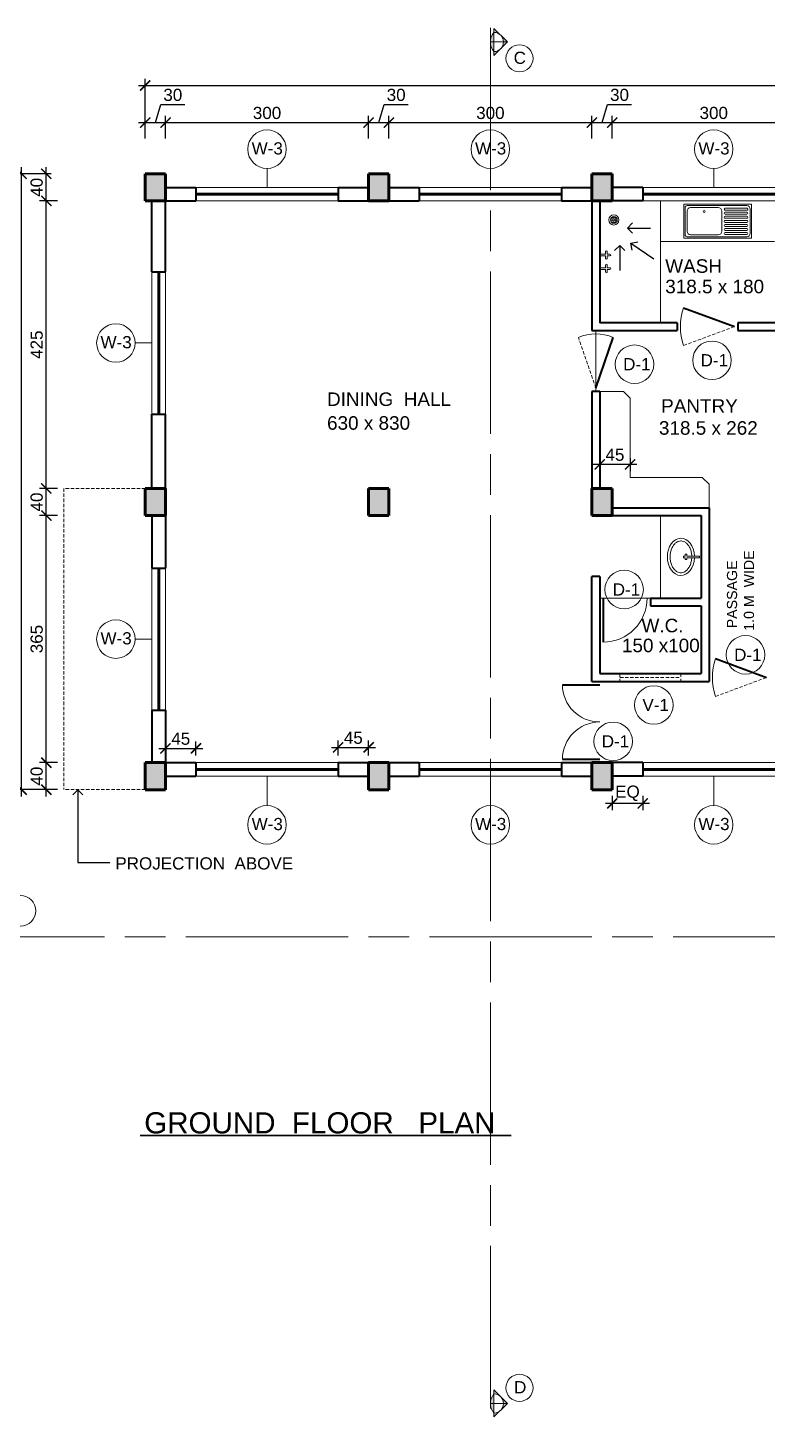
# Model space of a CAD drawing. Header units: millimetres. Extents: x -43527 to -16485, y 19062 to 36467.
# Drawn here: x -31268 to -30175, y 32182 to 34235 of the extents above; entities that cross this region are included whole.
import ezdxf

# ---------------------------------------------------------------- set-up
doc = ezdxf.new("R2010")
doc.units = ezdxf.units.MM
doc.header["$LTSCALE"] = 10
doc.header["$PDMODE"] = 35
doc.linetypes.add('ACAD_ISO08W100', pattern=[36, 24, -3, 6, -3])
doc.linetypes.add('DASHED', pattern=[0.75, 0.5, -0.25])
for name, color, linetype, lineweight in [('door', 30, 'Continuous', 15), ('elevation', 2, 'Continuous', 20), ('fur', 13, 'Continuous', 13), ('projection', 181, 'DASHED', 13), ('SEC.  LINE', 20, 'ACAD_ISO08W100', 13), ('TEXT', 6, 'Continuous', 25), ('THI.', 5, 'Continuous', 60), ('THIN', 241, 'Continuous', 5), ('THIN-2', 54, 'Continuous', 9), ('WALL', 4, 'Continuous', 40)]:
    doc.layers.add(name, color=color, linetype=linetype, lineweight=lineweight)
doc.styles.get("Standard").update_dxf_attribs({"font": 'arial.ttf', "height": 18})
doc.dimstyles.new('ISO-25', dxfattribs={"dimtxt": 2.5, "dimasz": 15, "dimexe": 10, "dimexo": 30, "dimgap": 5, "dimtad": 1, "dimdsep": 46, "dimtxsty": 'Standard', "dimblk": 'ARCHTICK', "dimcen": 2.5, "dimdle": 10, "dimadec": 1, "dimazin": 0, "dimtfac": 1, "dimtmove": 0, "dimatfit": 3, "dimldrblk": 'OPEN90', "dimfxl": 1, "dimarcsym": 0})

# ---------------------------------------------------------------- blocks, each defined once
blk = doc.blocks.new('*X7')
at = {"color": 0}
for p, q in [((2900, 2250), (3220, 2250)), ((2900, 2220), (3220, 2220)), ((2900, 2190), (3220, 2190)), ((2900, 2160), (3220, 2160)), ((2900, 2130), (3220, 2130)), ((2900, 2100), (3220, 2100)), ((2900, 2070), (3220, 2070)), ((2900, 2040), (3220, 2040)), ((2900, 2010), (3220, 2010)), ((2900, 1980), (3220, 1980)), ((2900, 1950), (3220, 1950)), ((2900, 1920), (3220, 1920)), ((2900, 1890), (3220, 1890))]:
    blk.add_line(p, q, dxfattribs=at)
blk = doc.blocks.new('sink3')
blk.add_line((114, -441), (433, -441))
blk.add_lwpolyline([(-500, -500), (-500, 0), (500, 0), (500, -500)], close=True)
for points in [[(-450, -20), (430, -20, -0.414214), (480, -70), (480, -430, -0.414214), (430, -480), (-450, -480, -0.414214), (-480, -450), (-480, -50, -0.414214)], [(-400, -450, -0.414214), (-450, -400), (-450, -100, -0.414214), (-400, -50), (10, -50, -0.414214), (60, -100), (60, -400, -0.414214), (10, -450)]]:
    blk.add_lwpolyline(points, format="xyb", close=True)
blk.add_circle((-198, -394), 15)
for centre, radius, start, end in [((114, -67), 15, 90, 270), ((114, -127), 15, 90, 270), ((114, -187), 15, 90, 270), ((433, -67), 15, 270, 90), ((433, -127), 15, 270, 90), ((433, -187), 15, 270, 90), ((114, -247), 15, 90, 270), ((114, -307), 15, 90, 270), ((114, -367), 15, 90, 270), ((433, -247), 15, 270, 90), ((433, -307), 15, 270, 90), ((433, -367), 15, 270, 90), ((113, -427), 14.6, 88.4157, 271.5843), ((434, -427), 14.6, 268.4157, 91.5843)]:
    blk.add_arc(centre, radius, start, end)
blk.add_blockref('*X7', (-2787, -2302))
blk = doc.blocks.new('_ArchTick')
at = {"color": 0, "linetype": 'ByBlock', "const_width": 0.15}
blk.add_lwpolyline([(-0.5, -0.5), (0.5, 0.5)], dxfattribs=at)
blk = doc.blocks.new('_Open90')
at = {"color": 0, "linetype": 'ByBlock', "lineweight": -2}
for p, q in [((0, 0), (-1, 0)), ((-0.5, 0.5), (0, 0)), ((0, 0), (-0.5, -0.5))]:
    blk.add_line(p, q, dxfattribs=at)
blk = doc.blocks.new('*D269')
at = {"layer": 'Defpoints', "color": 0, "transparency": 16777216}
for p in [(-30764.4, 34095.2), (-31064.4, 34041.9), (-30764.4, 34041.9)]:
    blk.add_point(p, dxfattribs=at)
at = {"layer": 'TEXT', "color": 0, "lineweight": -2, "transparency": 16777216}
for p, q in [((-31064.4, 34071.9), (-31064.4, 34105.2)), ((-30764.4, 34071.9), (-30764.4, 34105.2)), ((-31074.4, 34095.2), (-30754.4, 34095.2))]:
    blk.add_line(p, q, dxfattribs=at)
at = {"layer": 'TEXT', "color": 0, "lineweight": -2, "transparency": 16777216, "xscale": 15, "yscale": 15, "zscale": 15, "rotation": 180}
blk.add_blockref('_ArchTick', (-31064.4, 34095.2), dxfattribs=at)
at = {"layer": 'TEXT', "color": 0, "lineweight": -2, "transparency": 16777216, "xscale": 15, "yscale": 15, "zscale": 15}
blk.add_blockref('_ArchTick', (-30764.4, 34095.2), dxfattribs=at)
at = {"layer": 'TEXT', "color": 0, "transparency": 16777216, "insert": (-30914.4, 34109.4), "char_height": 18, "attachment_point": 5}
blk.add_mtext('300', dxfattribs=at)
blk = doc.blocks.new('*D265')
at = {"layer": 'Defpoints', "color": 0, "transparency": 16777216}
for p in [(-29084.4, 34150.1), (-31094.4, 34057.8), (-29084.4, 34057.8)]:
    blk.add_point(p, dxfattribs=at)
at = {"layer": 'TEXT', "color": 0, "lineweight": -2, "transparency": 16777216}
for p, q in [((-31104.4, 34150.1), (-29074.4, 34150.1)), ((-31094.4, 34087.8), (-31094.4, 34160.1)), ((-29084.4, 34087.8), (-29084.4, 34160.1))]:
    blk.add_line(p, q, dxfattribs=at)
at = {"layer": 'TEXT', "color": 0, "lineweight": -2, "transparency": 16777216, "xscale": 15, "yscale": 15, "zscale": 15, "rotation": 180}
blk.add_blockref('_ArchTick', (-31094.4, 34150.1), dxfattribs=at)
at = {"layer": 'TEXT', "color": 0, "lineweight": -2, "transparency": 16777216, "xscale": 15, "yscale": 15, "zscale": 15}
blk.add_blockref('_ArchTick', (-29084.4, 34150.1), dxfattribs=at)
at = {"layer": 'TEXT', "color": 0, "transparency": 16777216, "insert": (-30089.4, 34164.3), "char_height": 18, "attachment_point": 5}
blk.add_mtext('2010', dxfattribs=at)
blk = doc.blocks.new('*D267')
at = {"layer": 'Defpoints', "color": 0, "transparency": 16777216}
for p in [(-31277, 34019.6), (-31203.1, 34019.6), (-31203.1, 33109.6)]:
    blk.add_point(p, dxfattribs=at)
at = {"layer": 'TEXT', "color": 0, "lineweight": -2, "transparency": 16777216}
for p, q in [((-31233.1, 34019.6), (-31287, 34019.6)), ((-31277, 33099.6), (-31277, 34029.6)), ((-31233.1, 33109.6), (-31287, 33109.6))]:
    blk.add_line(p, q, dxfattribs=at)
at = {"layer": 'TEXT', "color": 0, "lineweight": -2, "transparency": 16777216, "xscale": 15, "yscale": 15, "zscale": 15}
for p, rotation in [((-31277, 34019.6), 90), ((-31277, 33109.6), 270)]:
    blk.add_blockref('_ArchTick', p, dxfattribs=dict(at, rotation=rotation))
at = {"layer": 'TEXT', "color": 0, "transparency": 16777216, "insert": (-31291.2, 33564.6), "char_height": 18, "attachment_point": 5, "rotation": 90}
blk.add_mtext('910', dxfattribs=at)
blk = doc.blocks.new('*D268')
at = {"layer": 'Defpoints', "color": 0, "transparency": 16777216}
for p in [(-31064.4, 34095.2), (-31094.4, 34041.9), (-31064.4, 34041.9)]:
    blk.add_point(p, dxfattribs=at)
at = {"layer": 'TEXT', "color": 0, "lineweight": -2, "transparency": 16777216}
for p, q in [((-31079.4, 34095.2), (-31071.4, 34121.9)), ((-31071.4, 34121.9), (-31035.7, 34121.9)), ((-31094.4, 34071.9), (-31094.4, 34105.2)), ((-31064.4, 34071.9), (-31064.4, 34105.2)), ((-31104.4, 34095.2), (-31054.4, 34095.2))]:
    blk.add_line(p, q, dxfattribs=at)
at = {"layer": 'TEXT', "color": 0, "lineweight": -2, "transparency": 16777216, "xscale": 15, "yscale": 15, "zscale": 15, "rotation": 180}
blk.add_blockref('_ArchTick', (-31094.4, 34095.2), dxfattribs=at)
at = {"layer": 'TEXT', "color": 0, "lineweight": -2, "transparency": 16777216, "xscale": 15, "yscale": 15, "zscale": 15}
blk.add_blockref('_ArchTick', (-31064.4, 34095.2), dxfattribs=at)
at = {"layer": 'TEXT', "color": 0, "transparency": 16777216, "insert": (-31053.6, 34136.1), "char_height": 18, "attachment_point": 5}
blk.add_mtext('30', dxfattribs=at)
blk = doc.blocks.new('*D266')
at = {"layer": 'Defpoints', "color": 0, "transparency": 16777216}
for p in [(-31240.5, 34019.6), (-31203.1, 34019.6), (-31203.1, 33979.6)]:
    blk.add_point(p, dxfattribs=at)
at = {"layer": 'TEXT', "color": 0, "lineweight": -2, "transparency": 16777216}
for p, q in [((-31233.1, 34019.6), (-31250.5, 34019.6)), ((-31240.5, 33969.6), (-31240.5, 34029.6)), ((-31233.1, 33979.6), (-31250.5, 33979.6))]:
    blk.add_line(p, q, dxfattribs=at)
at = {"layer": 'TEXT', "color": 0, "lineweight": -2, "transparency": 16777216, "xscale": 15, "yscale": 15, "zscale": 15}
for p, rotation in [((-31240.5, 34019.6), 90), ((-31240.5, 33979.6), 270)]:
    blk.add_blockref('_ArchTick', p, dxfattribs=dict(at, rotation=rotation))
at = {"layer": 'TEXT', "color": 0, "transparency": 16777216, "insert": (-31254.7, 33999.6), "char_height": 18, "attachment_point": 5, "rotation": 90}
blk.add_mtext('40', dxfattribs=at)
blk = doc.blocks.new('*D264')
at = {"layer": 'Defpoints', "color": 0, "transparency": 16777216}
for p in [(-30104.4, 34095.2), (-30404.4, 34041.9), (-30104.4, 34041.9)]:
    blk.add_point(p, dxfattribs=at)
at = {"layer": 'TEXT', "color": 0, "lineweight": -2, "transparency": 16777216}
for p, q in [((-30404.4, 34071.9), (-30404.4, 34105.2)), ((-30104.4, 34071.9), (-30104.4, 34105.2)), ((-30414.4, 34095.2), (-30094.4, 34095.2))]:
    blk.add_line(p, q, dxfattribs=at)
at = {"layer": 'TEXT', "color": 0, "lineweight": -2, "transparency": 16777216, "xscale": 15, "yscale": 15, "zscale": 15, "rotation": 180}
blk.add_blockref('_ArchTick', (-30404.4, 34095.2), dxfattribs=at)
at = {"layer": 'TEXT', "color": 0, "lineweight": -2, "transparency": 16777216, "xscale": 15, "yscale": 15, "zscale": 15}
blk.add_blockref('_ArchTick', (-30104.4, 34095.2), dxfattribs=at)
at = {"layer": 'TEXT', "color": 0, "transparency": 16777216, "insert": (-30254.4, 34109.4), "char_height": 18, "attachment_point": 5}
blk.add_mtext('300', dxfattribs=at)
blk = doc.blocks.new('*D271')
at = {"layer": 'Defpoints', "color": 0, "transparency": 16777216}
for p in [(-30434.4, 34095.2), (-30734.4, 34041.9), (-30434.4, 34041.9)]:
    blk.add_point(p, dxfattribs=at)
at = {"layer": 'TEXT', "color": 0, "lineweight": -2, "transparency": 16777216}
for p, q in [((-30734.4, 34071.9), (-30734.4, 34105.2)), ((-30434.4, 34071.9), (-30434.4, 34105.2)), ((-30744.4, 34095.2), (-30424.4, 34095.2))]:
    blk.add_line(p, q, dxfattribs=at)
at = {"layer": 'TEXT', "color": 0, "lineweight": -2, "transparency": 16777216, "xscale": 15, "yscale": 15, "zscale": 15, "rotation": 180}
blk.add_blockref('_ArchTick', (-30734.4, 34095.2), dxfattribs=at)
at = {"layer": 'TEXT', "color": 0, "lineweight": -2, "transparency": 16777216, "xscale": 15, "yscale": 15, "zscale": 15}
blk.add_blockref('_ArchTick', (-30434.4, 34095.2), dxfattribs=at)
at = {"layer": 'TEXT', "color": 0, "transparency": 16777216, "insert": (-30584.4, 34109.4), "char_height": 18, "attachment_point": 5}
blk.add_mtext('300', dxfattribs=at)
blk = doc.blocks.new('*D270')
at = {"layer": 'Defpoints', "color": 0, "transparency": 16777216}
for p in [(-30734.4, 34095.2), (-30764.4, 34041.9), (-30734.4, 34041.9)]:
    blk.add_point(p, dxfattribs=at)
at = {"layer": 'TEXT', "color": 0, "lineweight": -2, "transparency": 16777216}
for p, q in [((-30749.4, 34095.2), (-30741.4, 34121.9)), ((-30741.4, 34121.9), (-30705.7, 34121.9)), ((-30764.4, 34071.9), (-30764.4, 34105.2)), ((-30734.4, 34071.9), (-30734.4, 34105.2)), ((-30774.4, 34095.2), (-30724.4, 34095.2))]:
    blk.add_line(p, q, dxfattribs=at)
at = {"layer": 'TEXT', "color": 0, "lineweight": -2, "transparency": 16777216, "xscale": 15, "yscale": 15, "zscale": 15, "rotation": 180}
blk.add_blockref('_ArchTick', (-30764.4, 34095.2), dxfattribs=at)
at = {"layer": 'TEXT', "color": 0, "lineweight": -2, "transparency": 16777216, "xscale": 15, "yscale": 15, "zscale": 15}
blk.add_blockref('_ArchTick', (-30734.4, 34095.2), dxfattribs=at)
at = {"layer": 'TEXT', "color": 0, "transparency": 16777216, "insert": (-30723.6, 34136.1), "char_height": 18, "attachment_point": 5}
blk.add_mtext('30', dxfattribs=at)
blk = doc.blocks.new('*D263')
at = {"layer": 'Defpoints', "color": 0, "transparency": 16777216}
for p in [(-30404.4, 34095.2), (-30434.4, 34041.9), (-30404.4, 34041.9)]:
    blk.add_point(p, dxfattribs=at)
at = {"layer": 'TEXT', "color": 0, "lineweight": -2, "transparency": 16777216}
for p, q in [((-30419.4, 34095.2), (-30411.4, 34121.9)), ((-30411.4, 34121.9), (-30375.7, 34121.9)), ((-30434.4, 34071.9), (-30434.4, 34105.2)), ((-30404.4, 34071.9), (-30404.4, 34105.2)), ((-30444.4, 34095.2), (-30394.4, 34095.2))]:
    blk.add_line(p, q, dxfattribs=at)
at = {"layer": 'TEXT', "color": 0, "lineweight": -2, "transparency": 16777216, "xscale": 15, "yscale": 15, "zscale": 15, "rotation": 180}
blk.add_blockref('_ArchTick', (-30434.4, 34095.2), dxfattribs=at)
at = {"layer": 'TEXT', "color": 0, "lineweight": -2, "transparency": 16777216, "xscale": 15, "yscale": 15, "zscale": 15}
blk.add_blockref('_ArchTick', (-30404.4, 34095.2), dxfattribs=at)
at = {"layer": 'TEXT', "color": 0, "transparency": 16777216, "insert": (-30393.6, 34136.1), "char_height": 18, "attachment_point": 5}
blk.add_mtext('30', dxfattribs=at)
blk = doc.blocks.new('*D317')
at = {"layer": 'Defpoints', "color": 0, "transparency": 16777216}
for p in [(-30422.9, 33629.6), (-30377.9, 33629.6), (-30422.9, 33590.2)]:
    blk.add_point(p, dxfattribs=at)
at = {"layer": 'elevation', "color": 0, "lineweight": -2, "transparency": 16777216}
for p, q in [((-30367.9, 33590.2), (-30432.9, 33590.2)), ((-30422.9, 33599.6), (-30422.9, 33580.2)), ((-30377.9, 33599.6), (-30377.9, 33580.2))]:
    blk.add_line(p, q, dxfattribs=at)
at = {"layer": 'elevation', "color": 0, "lineweight": -2, "transparency": 16777216, "xscale": 15, "yscale": 15, "zscale": 15, "rotation": 180}
blk.add_blockref('_ArchTick', (-30422.9, 33590.2), dxfattribs=at)
at = {"layer": 'elevation', "color": 0, "lineweight": -2, "transparency": 16777216, "xscale": 15, "yscale": 15, "zscale": 15}
blk.add_blockref('_ArchTick', (-30377.9, 33590.2), dxfattribs=at)
at = {"layer": 'elevation', "color": 0, "transparency": 16777216, "insert": (-30400.4, 33604.4), "char_height": 18, "attachment_point": 5}
blk.add_mtext('45', dxfattribs=at)
blk = doc.blocks.new('*D401')
at = {"layer": 'Defpoints', "color": 0, "transparency": 16777216}
for p in [(-31240.5, 33149.6), (-31193.9, 33149.6), (-31193.9, 33109.6)]:
    blk.add_point(p, dxfattribs=at)
at = {"layer": 'TEXT', "color": 0, "lineweight": -2, "transparency": 16777216}
for p, q in [((-31240.5, 33099.6), (-31240.5, 33159.6)), ((-31223.9, 33149.6), (-31250.5, 33149.6)), ((-31223.9, 33109.6), (-31250.5, 33109.6))]:
    blk.add_line(p, q, dxfattribs=at)
at = {"layer": 'TEXT', "color": 0, "lineweight": -2, "transparency": 16777216, "xscale": 15, "yscale": 15, "zscale": 15}
for p, rotation in [((-31240.5, 33149.6), 90), ((-31240.5, 33109.6), 270)]:
    blk.add_blockref('_ArchTick', p, dxfattribs=dict(at, rotation=rotation))
at = {"layer": 'TEXT', "color": 0, "transparency": 16777216, "insert": (-31254.7, 33129.6), "char_height": 18, "attachment_point": 5, "rotation": 90}
blk.add_mtext('40', dxfattribs=at)
blk = doc.blocks.new('*D402')
at = {"layer": 'Defpoints', "color": 0, "transparency": 16777216}
for p in [(-31240.5, 33514.6), (-31193.9, 33514.6), (-31193.9, 33149.6)]:
    blk.add_point(p, dxfattribs=at)
at = {"layer": 'TEXT', "color": 0, "lineweight": -2, "transparency": 16777216}
for p, q in [((-31223.9, 33514.6), (-31250.5, 33514.6)), ((-31240.5, 33139.6), (-31240.5, 33524.6)), ((-31223.9, 33149.6), (-31250.5, 33149.6))]:
    blk.add_line(p, q, dxfattribs=at)
at = {"layer": 'TEXT', "color": 0, "lineweight": -2, "transparency": 16777216, "xscale": 15, "yscale": 15, "zscale": 15}
for p, rotation in [((-31240.5, 33514.6), 90), ((-31240.5, 33149.6), 270)]:
    blk.add_blockref('_ArchTick', p, dxfattribs=dict(at, rotation=rotation))
at = {"layer": 'TEXT', "color": 0, "transparency": 16777216, "insert": (-31254.7, 33332.1), "char_height": 18, "attachment_point": 5, "rotation": 90}
blk.add_mtext('365', dxfattribs=at)
blk = doc.blocks.new('*D403')
at = {"layer": 'Defpoints', "color": 0, "transparency": 16777216}
for p in [(-31240.5, 33554.6), (-31193.9, 33554.6), (-31193.9, 33514.6)]:
    blk.add_point(p, dxfattribs=at)
at = {"layer": 'TEXT', "color": 0, "lineweight": -2, "transparency": 16777216}
for p, q in [((-31223.9, 33554.6), (-31250.5, 33554.6)), ((-31240.5, 33504.6), (-31240.5, 33564.6)), ((-31223.9, 33514.6), (-31250.5, 33514.6))]:
    blk.add_line(p, q, dxfattribs=at)
at = {"layer": 'TEXT', "color": 0, "lineweight": -2, "transparency": 16777216, "xscale": 15, "yscale": 15, "zscale": 15}
for p, rotation in [((-31240.5, 33554.6), 90), ((-31240.5, 33514.6), 270)]:
    blk.add_blockref('_ArchTick', p, dxfattribs=dict(at, rotation=rotation))
at = {"layer": 'TEXT', "color": 0, "transparency": 16777216, "insert": (-31254.7, 33534.6), "char_height": 18, "attachment_point": 5, "rotation": 90}
blk.add_mtext('40', dxfattribs=at)
blk = doc.blocks.new('*D404')
at = {"layer": 'Defpoints', "color": 0, "transparency": 16777216}
for p in [(-31240.5, 33979.6), (-31193.9, 33979.6), (-31193.9, 33554.6)]:
    blk.add_point(p, dxfattribs=at)
at = {"layer": 'TEXT', "color": 0, "lineweight": -2, "transparency": 16777216}
for p, q in [((-31223.9, 33979.6), (-31250.5, 33979.6)), ((-31240.5, 33544.6), (-31240.5, 33989.6)), ((-31223.9, 33554.6), (-31250.5, 33554.6))]:
    blk.add_line(p, q, dxfattribs=at)
at = {"layer": 'TEXT', "color": 0, "lineweight": -2, "transparency": 16777216, "xscale": 15, "yscale": 15, "zscale": 15}
for p, rotation in [((-31240.5, 33979.6), 90), ((-31240.5, 33554.6), 270)]:
    blk.add_blockref('_ArchTick', p, dxfattribs=dict(at, rotation=rotation))
at = {"layer": 'TEXT', "color": 0, "transparency": 16777216, "insert": (-31254.7, 33767.1), "char_height": 18, "attachment_point": 5, "rotation": 90}
blk.add_mtext('425', dxfattribs=at)
blk = doc.blocks.new('*D409')
at = {"layer": 'Defpoints', "color": 0, "transparency": 16777216}
for p in [(-31019.4, 33170.6), (-31064.4, 33130.3), (-31019.4, 33130.3)]:
    blk.add_point(p, dxfattribs=at)
at = {"layer": 'elevation', "color": 0, "lineweight": -2, "transparency": 16777216}
for p, q in [((-31064.4, 33160.3), (-31064.4, 33180.6)), ((-31019.4, 33160.3), (-31019.4, 33180.6)), ((-31074.4, 33170.6), (-31009.4, 33170.6))]:
    blk.add_line(p, q, dxfattribs=at)
at = {"layer": 'elevation', "color": 0, "lineweight": -2, "transparency": 16777216, "xscale": 15, "yscale": 15, "zscale": 15, "rotation": 180}
blk.add_blockref('_ArchTick', (-31064.4, 33170.6), dxfattribs=at)
at = {"layer": 'elevation', "color": 0, "lineweight": -2, "transparency": 16777216, "xscale": 15, "yscale": 15, "zscale": 15}
blk.add_blockref('_ArchTick', (-31019.4, 33170.6), dxfattribs=at)
at = {"layer": 'elevation', "color": 0, "transparency": 16777216, "insert": (-31041.9, 33184.8), "char_height": 18, "attachment_point": 5}
blk.add_mtext('45', dxfattribs=at)
blk = doc.blocks.new('*D410')
at = {"layer": 'Defpoints', "color": 0, "transparency": 16777216}
for p in [(-30764.4, 33172.1), (-30809.4, 33130.3), (-30764.4, 33130.3)]:
    blk.add_point(p, dxfattribs=at)
at = {"layer": 'elevation', "color": 0, "lineweight": -2, "transparency": 16777216}
for p, q in [((-30809.4, 33160.3), (-30809.4, 33182.1)), ((-30764.4, 33160.3), (-30764.4, 33182.1)), ((-30819.4, 33172.1), (-30754.4, 33172.1))]:
    blk.add_line(p, q, dxfattribs=at)
at = {"layer": 'elevation', "color": 0, "lineweight": -2, "transparency": 16777216, "xscale": 15, "yscale": 15, "zscale": 15, "rotation": 180}
blk.add_blockref('_ArchTick', (-30809.4, 33172.1), dxfattribs=at)
at = {"layer": 'elevation', "color": 0, "lineweight": -2, "transparency": 16777216, "xscale": 15, "yscale": 15, "zscale": 15}
blk.add_blockref('_ArchTick', (-30764.4, 33172.1), dxfattribs=at)
at = {"layer": 'elevation', "color": 0, "transparency": 16777216, "insert": (-30786.9, 33186.2), "char_height": 18, "attachment_point": 5}
blk.add_mtext('45', dxfattribs=at)
blk = doc.blocks.new('*D411')
at = {"layer": 'Defpoints', "color": 0, "transparency": 16777216}
for p in [(-30404.4, 33130.3), (-30359.4, 33130.3), (-30404.4, 33089.3)]:
    blk.add_point(p, dxfattribs=at)
at = {"layer": 'elevation', "color": 0, "lineweight": -2, "transparency": 16777216}
for p, q in [((-30404.4, 33100.3), (-30404.4, 33079.3)), ((-30359.4, 33100.3), (-30359.4, 33079.3)), ((-30349.4, 33089.3), (-30414.4, 33089.3))]:
    blk.add_line(p, q, dxfattribs=at)
at = {"layer": 'elevation', "color": 0, "lineweight": -2, "transparency": 16777216, "xscale": 15, "yscale": 15, "zscale": 15, "rotation": 180}
blk.add_blockref('_ArchTick', (-30404.4, 33089.3), dxfattribs=at)
at = {"layer": 'elevation', "color": 0, "lineweight": -2, "transparency": 16777216, "xscale": 15, "yscale": 15, "zscale": 15}
blk.add_blockref('_ArchTick', (-30359.4, 33089.3), dxfattribs=at)
at = {"layer": 'elevation', "color": 0, "transparency": 16777216, "insert": (-30381.9, 33104.2), "char_height": 18, "attachment_point": 5}
blk.add_mtext('EQ', dxfattribs=at)

msp = doc.modelspace()

# ---------------------------------------------------------------- hatches: boundary and pattern name
at = {"layer": 'elevation'}
h = msp.add_hatch(color=256, dxfattribs=at)
h.paths.add_polyline_path([(-30559.159, 34214.343), (-30569.159, 34204.343, 0.19891237), (-30565.017, 34214.343)])
h.paths.add_polyline_path([(-30559.159, 34214.343), (-30565.017, 34214.343, 0.19891237), (-30569.159, 34224.343)])
h.paths.add_polyline_path([(-30569.159, 34204.343), (-30579.159, 34194.343), (-30579.159, 34200.201, 0.19891237)])
h.paths.add_polyline_path([(-30579.159, 34214.343), (-30579.159, 34200.201, -0.18027152), (-30584.429, 34214.343)])
h.paths.add_polyline_path([(-30579.159, 34228.485), (-30579.159, 34214.343), (-30584.429, 34214.343, -0.18027152)])
h.paths.add_polyline_path([(-30569.159, 34224.343, 0.19891237), (-30579.159, 34228.485), (-30579.159, 34234.343)])
h = msp.add_hatch(color=256, dxfattribs=at)
h.paths.add_polyline_path([(-30559.159, 32202.683), (-30569.159, 32192.683, 0.19891237), (-30565.017, 32202.683)])
h.paths.add_polyline_path([(-30559.159, 32202.683), (-30565.017, 32202.683, 0.19891237), (-30569.159, 32212.683)])
h.paths.add_polyline_path([(-30569.159, 32192.683), (-30579.159, 32182.683), (-30579.159, 32188.541, 0.19891237)])
h.paths.add_polyline_path([(-30579.159, 32202.683), (-30579.159, 32188.541, -0.18027152), (-30584.429, 32202.683)])
h.paths.add_polyline_path([(-30579.159, 32216.826), (-30579.159, 32202.683), (-30584.429, 32202.683, -0.18027152)])
h.paths.add_polyline_path([(-30569.159, 32212.683, 0.19891237), (-30579.159, 32216.826), (-30579.159, 32222.683)])
at = {"layer": 'THIN'}
h = msp.add_hatch(color=256, dxfattribs=at)
h.paths.add_polyline_path([(-31064.429, 34019.587), (-31094.429, 34019.587), (-31094.429, 33979.587), (-31064.429, 33979.587)])
h.paths.add_polyline_path([(-30734.429, 34019.587), (-30764.429, 34019.587), (-30764.429, 33979.587), (-30734.429, 33979.587)])
h.paths.add_polyline_path([(-30404.429, 34019.587), (-30434.429, 34019.587), (-30434.429, 33979.587), (-30404.429, 33979.587)])
h.paths.add_polyline_path([(-30074.429, 34019.587), (-30104.429, 34019.587), (-30104.429, 33979.587), (-30074.429, 33979.587)])
h.paths.add_polyline_path([(-29744.429, 34019.587), (-29774.429, 34019.587), (-29774.429, 33979.587), (-29744.429, 33979.587)])
h.paths.add_polyline_path([(-29414.429, 34019.587), (-29444.429, 34019.587), (-29444.429, 33979.587), (-29414.429, 33979.587)])
h.paths.add_polyline_path([(-29084.429, 34019.587), (-29114.429, 34019.587), (-29114.429, 33979.587), (-29084.429, 33979.587)])
h.paths.add_polyline_path([(-28804.429, 33744.587), (-28844.429, 33744.587), (-28844.429, 33714.587), (-28804.429, 33714.587)])
h.paths.add_polyline_path([(-28804.429, 33544.587), (-28844.429, 33544.587), (-28844.429, 33514.587), (-28804.429, 33514.587)])
h.paths.add_polyline_path([(-29084.429, 33554.587), (-29114.429, 33554.587), (-29114.429, 33514.587), (-29084.429, 33514.587)])
h.paths.add_polyline_path([(-29414.429, 33554.587), (-29444.429, 33554.587), (-29444.429, 33514.587), (-29414.429, 33514.587)])
h.paths.add_polyline_path([(-29744.429, 33554.587), (-29774.429, 33554.587), (-29774.429, 33514.587), (-29744.429, 33514.587)])
h.paths.add_polyline_path([(-30074.429, 33554.587), (-30104.429, 33554.587), (-30104.429, 33514.587), (-30074.429, 33514.587)])
h.paths.add_polyline_path([(-30404.429, 33554.587), (-30434.429, 33554.587), (-30434.429, 33514.587), (-30404.429, 33514.587)])
h.paths.add_polyline_path([(-30734.429, 33554.587), (-30764.429, 33554.587), (-30764.429, 33514.587), (-30734.429, 33514.587)])
h.paths.add_polyline_path([(-31064.429, 33554.587), (-31094.429, 33554.587), (-31094.429, 33514.587), (-31064.429, 33514.587)])
h.paths.add_polyline_path([(-31064.429, 33149.587), (-31094.429, 33149.587), (-31094.429, 33109.587), (-31064.429, 33109.587)])
h.paths.add_polyline_path([(-30734.429, 33149.587), (-30764.429, 33149.587), (-30764.429, 33109.587), (-30734.429, 33109.587)])
h.paths.add_polyline_path([(-30404.429, 33149.587), (-30434.429, 33149.587), (-30434.429, 33109.587), (-30404.429, 33109.587)])
h.paths.add_polyline_path([(-30074.429, 33149.587), (-30104.429, 33149.587), (-30104.429, 33109.587), (-30074.429, 33109.587)])
h.paths.add_polyline_path([(-29744.429, 33149.587), (-29774.429, 33149.587), (-29774.429, 33109.587), (-29744.429, 33109.587)])
h.paths.add_polyline_path([(-29414.429, 33134.587, 1), (-29444.429, 33134.587, 1)])
h.paths.add_polyline_path([(-29084.429, 33149.587), (-29114.429, 33149.587), (-29114.429, 33109.587), (-29084.429, 33109.587)])
h.paths.add_polyline_path([(-28804.429, 33149.587), (-28844.429, 33149.587), (-28844.429, 33119.587), (-28804.429, 33119.587)])
h.paths.add_polyline_path([(-28804.429, 32949.587), (-28844.429, 32949.587), (-28844.429, 32919.587), (-28804.429, 32919.587)])
h.paths.add_polyline_path([(-29074.429, 32834.587), (-29114.429, 32834.587), (-29114.429, 32804.587), (-29074.429, 32804.587)])
h.paths.add_polyline_path([(-29414.429, 32834.587), (-29454.429, 32834.587), (-29454.429, 32804.587), (-29414.429, 32804.587)])
h.paths.add_polyline_path([(-29744.429, 32834.587), (-29784.429, 32834.587), (-29784.429, 32804.587), (-29744.429, 32804.587)])
h.paths.add_polyline_path([(-29744.429, 32384.587), (-29784.429, 32384.587), (-29784.429, 32354.587), (-29744.429, 32354.587)])
h.paths.add_polyline_path([(-29414.429, 32384.587), (-29454.429, 32384.587), (-29454.429, 32354.587), (-29414.429, 32354.587)])
h.paths.add_polyline_path([(-29074.429, 32384.587), (-29114.429, 32384.587), (-29114.429, 32354.587), (-29074.429, 32354.587)])
h = msp.add_hatch(dxfattribs=at)
h.set_pattern_fill('HONEY', color=256, scale=0.5, angle=-90, style=0)
h.set_pattern_definition([(270, (-29205.5645, 35576.3196), (-1.374815, -2.38125), [1.5875, -3.175]), (150, (-29205.5645, 35576.3196), (-1.3748155, 2.3812497), [1.5875, -3.175]), (210, (-29205.5645, 35576.3196), (-2.7496305, -3e-07), [-3.175, 1.5875])])
h.paths.add_polyline_path([(-30406.954, 33951.42, -1), (-30396.954, 33951.42, -1)])

# ---------------------------------------------------------------- linework, layer by layer
at = {"layer": 'door'}
for p, q in [((-30422.929, 33900.837), (-30414.179, 33900.837)), ((-30422.929, 33898.337), (-30414.179, 33898.337)), ((-30414.179, 33900.837), (-30414.179, 33904.587)), ((-30414.179, 33898.337), (-30414.179, 33894.587)), ((-30411.679, 33900.837), (-30411.679, 33904.587)), ((-30407.929, 33900.837), (-30411.679, 33900.837)), ((-30407.929, 33898.337), (-30411.679, 33898.337)), ((-30411.679, 33898.337), (-30411.679, 33894.587)), ((-30422.929, 33880.837), (-30414.179, 33880.837)), ((-30422.929, 33878.337), (-30414.179, 33878.337)), ((-30414.179, 33880.837), (-30414.179, 33884.587)), ((-30414.179, 33878.337), (-30414.179, 33874.587)), ((-30411.679, 33880.837), (-30411.679, 33884.587)), ((-30407.929, 33880.837), (-30411.679, 33880.837)), ((-30411.679, 33878.337), (-30411.679, 33874.587)), ((-30407.929, 33878.337), (-30411.679, 33878.337)), ((-30428.679, 33788.087), (-30428.679, 33698.087)), ((-30347.929, 33392.587), (-30422.929, 33392.587))]:
    msp.add_line(p, q, dxfattribs=at)
for centre in [(-30914.429, 34055.972), (-30584.429, 34055.972), (-30254.429, 34055.972), (-31137.741, 33769.587), (-30256.988, 33744.069), (-30371.463, 33738.237), (-30386.807, 33405.358), (-31137.741, 33332.087), (-30207.494, 33308.843), (-30342.959, 33234.664), (-30403.045, 33180.987), (-30914.429, 33057.67), (-30584.429, 33057.67), (-30254.429, 33057.67)]:
    msp.add_circle(centre, 28.442, dxfattribs=at)
for centre, radius, start, end in [((-30412.929, 33904.587), 1.25, 360, 180), ((-30407.929, 33899.587), 1.25, 270, 90), ((-30412.929, 33894.587), 1.25, 180, 360), ((-30412.929, 33884.587), 1.25, 360, 180), ((-30412.929, 33874.587), 1.25, 180, 360), ((-30407.929, 33879.587), 1.25, 270, 90), ((-30218.679, 33793.837), 85, 160.822331, 199.177669), ((-30428.679, 33718.087), 65, 66.631264, 113.368736), ((-30417.929, 33392.587), 65, 270, 360), ((-30171.429, 33275.337), 85, 160.822331, 199.177669), ((-30422.929, 33264.587), 55, 180, 270), ((-30422.929, 33154.587), 55, 90, 180)]:
    msp.add_arc(centre, radius, start, end, dxfattribs=at)
at = {"layer": 'elevation'}
for p, q in [((-30579.159, 34194.343), (-30579.159, 34234.343)), ((-30579.159, 34234.343), (-30559.159, 34214.343)), ((-30559.159, 34214.343), (-30584.429, 34214.343)), ((-30579.159, 34194.343), (-30559.159, 34214.343)), ((-31019.429, 33999.587), (-30809.429, 33999.587)), ((-30689.429, 33999.587), (-30479.429, 33999.587)), ((-30149.429, 33999.587), (-30359.429, 33999.587)), ((-31019.429, 33979.587), (-30809.429, 33979.587)), ((-30689.429, 33979.587), (-30479.429, 33979.587)), ((-30149.429, 33979.587), (-30359.429, 33979.587)), ((-30332.929, 33979.587), (-30332.929, 33799.587)), ((-30164.429, 33919.587), (-30332.929, 33919.587)), ((-31084.429, 33874.587), (-31084.429, 33664.587)), ((-31064.429, 33874.587), (-31064.429, 33664.587)), ((-30422.929, 33698.087), (-30387.929, 33698.087)), ((-30377.929, 33688.087), (-30387.929, 33698.087)), ((-30377.929, 33688.087), (-30377.929, 33571.087)), ((-30377.929, 33571.087), (-30271.429, 33571.087)), ((-30271.429, 33571.087), (-30261.429, 33561.087)), ((-30261.429, 33561.087), (-30261.429, 33526.087)), ((-30332.929, 33514.587), (-30332.929, 33392.587)), ((-30299.084, 33454.837), (-30296.584, 33454.837)), ((-30299.084, 33452.337), (-30299.084, 33454.837)), ((-30299.084, 33452.337), (-30296.584, 33452.337)), ((-30296.584, 33457.337), (-30294.084, 33457.337)), ((-30296.584, 33454.837), (-30296.584, 33457.337)), ((-30296.584, 33449.837), (-30296.584, 33452.337)), ((-30296.584, 33449.837), (-30294.084, 33449.837)), ((-30294.084, 33454.837), (-30294.084, 33457.337)), ((-30294.084, 33454.837), (-30275.263, 33454.837)), ((-30294.084, 33449.837), (-30294.084, 33452.337)), ((-30294.084, 33452.337), (-30275.263, 33452.337)), ((-30275.263, 33452.337), (-30275.263, 33454.837)), ((-31084.429, 33437.087), (-31084.429, 33227.087)), ((-31064.429, 33437.087), (-31064.429, 33227.087)), ((-31019.429, 33149.587), (-30809.429, 33149.587)), ((-30689.429, 33149.587), (-30479.429, 33149.587)), ((-30149.429, 33149.587), (-30359.429, 33149.587)), ((-31019.429, 33129.587), (-30809.429, 33129.587)), ((-30689.429, 33129.587), (-30479.429, 33129.587)), ((-30149.429, 33129.587), (-30359.429, 33129.587)), ((-31101.987, 32599.131), (-30553.546, 32599.131)), ((-31101.987, 32597.881), (-30553.546, 32597.881)), ((-30579.159, 32222.683), (-30559.159, 32202.683)), ((-30579.159, 32182.683), (-30579.159, 32222.683)), ((-30559.159, 32202.683), (-30584.429, 32202.683)), ((-30579.159, 32182.683), (-30559.159, 32202.683))]:
    msp.add_line(p, q, dxfattribs=at)
for centre, radius in [((-30541.422, 34190.12), 20), ((-31278.522, 32930.648), 22.498), ((-30541.422, 32225.753), 20)]:
    msp.add_circle(centre, radius, dxfattribs=at)
for centre, radius, start, end in [((-30562.819, 34214.343), 21.61, 139.123834, 220.876166), ((-30579.159, 34214.343), 14.142, 270, 90), ((-30562.819, 32202.683), 21.61, 139.123834, 220.876166), ((-30579.159, 32202.683), 14.142, 270, 90)]:
    msp.add_arc(centre, radius, start, end, dxfattribs=at)
msp.add_ellipse((-30302.929, 33453.587), major_axis=(0, 27.5), ratio=0.72727273, start_param=4.75785919, end_param=10.95010408, dxfattribs=at)
msp.add_open_spline([(-30286.953, 33454.837), (-30286.985, 33455.724), (-30287.053, 33456.609), (-30287.397, 33459.555), (-30287.833, 33461.575), (-30289.049, 33465.363), (-30289.829, 33467.129), (-30291.653, 33470.281), (-30292.696, 33471.666), (-30294.937, 33473.971), (-30296.133, 33474.891), (-30298.571, 33476.253), (-30299.812, 33476.697), (-30301.677, 33477.031), (-30302.303, 33477.087), (-30302.929, 33477.087), (-30304.168, 33477.087), (-30305.409, 33476.87), (-30307.88, 33475.979), (-30309.11, 33475.302), (-30311.476, 33473.47), (-30312.612, 33472.314), (-30314.673, 33469.569), (-30315.598, 33467.982), (-30317.142, 33464.484), (-30317.759, 33462.574), (-30318.623, 33458.573), (-30318.87, 33456.483), (-30318.969, 33452.282), (-30318.821, 33450.172), (-30318.145, 33446.09), (-30317.617, 33444.12), (-30316.233, 33440.469), (-30315.377, 33438.788), (-30313.428, 33435.834), (-30312.335, 33434.561), (-30310.024, 33432.491), (-30308.808, 33431.692), (-30306.349, 33430.568), (-30305.107, 33430.239), (-30302.629, 33430.018), (-30301.389, 33430.125), (-30298.912, 33430.785), (-30297.675, 33431.342), (-30295.266, 33432.934), (-30294.096, 33433.971), (-30291.936, 33436.495), (-30290.947, 33437.982), (-30289.255, 33441.311), (-30288.553, 33443.152), (-30287.506, 33447.053), (-30287.161, 33449.112), (-30286.987, 33451.58), (-30286.966, 33451.958), (-30286.952, 33452.337)], degree=3, knots=[4.76324692, 4.76324692, 4.76324692, 4.76324692, 4.87167374, 4.87167374, 5.12807762, 5.12807762, 5.3844815, 5.3844815, 5.64088538, 5.64088538, 5.89728926, 5.89728926, 6.15369314, 6.15369314, 6.28318531, 6.28318531, 6.28318531, 6.53958919, 6.53958919, 6.79599307, 6.79599307, 7.05239695, 7.05239695, 7.30880083, 7.30880083, 7.56520471, 7.56520471, 7.82160859, 7.82160859, 8.07801247, 8.07801247, 8.33441635, 8.33441635, 8.59082023, 8.59082023, 8.84722412, 8.84722412, 9.103628, 9.103628, 9.36003188, 9.36003188, 9.61643576, 9.61643576, 9.87283964, 9.87283964, 10.12924352, 10.12924352, 10.3856474, 10.3856474, 10.64205128, 10.64205128, 10.89845516, 10.89845516, 10.944717, 10.944717, 10.944717, 10.944717], dxfattribs=at)
at = {"layer": 'projection'}
for p, q in [((-30298.962, 33765.914), (-30223.679, 33793.837)), ((-30428.679, 33703.087), (-30454.461, 33777.755)), ((-31214.429, 33554.645), (-31214.429, 33109.645)), ((-31094.429, 33554.645), (-31214.429, 33554.645)), ((-30392.929, 33281.087), (-30392.929, 33269.587)), ((-30302.929, 33281.087), (-30302.929, 33269.587)), ((-30392.929, 33275.337), (-30302.929, 33275.337)), ((-30251.712, 33247.414), (-30176.429, 33275.337)), ((-31094.429, 33109.645), (-31214.429, 33109.645))]:
    msp.add_line(p, q, dxfattribs=at)
at = {"layer": 'SEC.  LINE'}
for p, q in [((-30584.429, 34235.331), (-30584.429, 32182.35)), ((-29354.429, 32892.087), (-31319.172, 32892.087))]:
    msp.add_line(p, q, dxfattribs=at)
at = {"layer": 'THI.'}
for p, q in [((-31094.429, 34019.587), (-31094.429, 33979.587)), ((-31094.429, 34019.587), (-31064.429, 34019.587)), ((-31064.429, 34019.587), (-31064.429, 33979.587)), ((-30764.429, 34019.587), (-30734.429, 34019.587)), ((-30764.429, 34019.587), (-30764.429, 33979.587)), ((-30734.429, 34019.587), (-30734.429, 33979.587)), ((-30434.429, 34019.587), (-30434.429, 33979.587)), ((-30434.429, 34019.587), (-30404.429, 34019.587)), ((-30404.429, 34019.587), (-30404.429, 33979.587)), ((-31094.429, 33979.587), (-31064.429, 33979.587)), ((-30809.429, 33989.587), (-31019.429, 33989.587)), ((-30764.429, 33979.587), (-30734.429, 33979.587)), ((-30479.429, 33989.587), (-30689.429, 33989.587)), ((-30434.429, 33979.587), (-30404.429, 33979.587)), ((-30359.429, 33989.587), (-30149.429, 33989.587)), ((-31074.429, 33664.587), (-31074.429, 33874.587)), ((-31094.429, 33554.587), (-31064.429, 33554.587)), ((-31094.429, 33554.587), (-31094.429, 33514.587)), ((-31064.429, 33554.587), (-31064.429, 33514.587)), ((-30764.429, 33554.587), (-30734.429, 33554.587)), ((-30764.429, 33554.587), (-30764.429, 33514.587)), ((-30734.429, 33554.587), (-30734.429, 33514.587)), ((-30434.429, 33554.587), (-30434.429, 33514.587)), ((-30434.429, 33554.587), (-30404.429, 33554.587)), ((-30404.429, 33554.587), (-30404.429, 33514.587)), ((-31094.429, 33514.587), (-31064.429, 33514.587)), ((-30764.429, 33514.587), (-30734.429, 33514.587)), ((-30434.429, 33514.587), (-30404.429, 33514.587)), ((-31074.429, 33227.087), (-31074.429, 33437.087)), ((-31094.429, 33149.587), (-31064.429, 33149.587)), ((-31094.429, 33149.587), (-31094.429, 33109.587)), ((-31064.429, 33149.587), (-31064.429, 33109.587)), ((-30809.429, 33139.587), (-31019.429, 33139.587)), ((-30764.429, 33149.587), (-30764.429, 33109.587)), ((-30764.429, 33149.587), (-30734.429, 33149.587)), ((-30734.429, 33149.587), (-30734.429, 33109.587)), ((-30479.429, 33139.587), (-30689.429, 33139.587)), ((-30434.429, 33149.587), (-30404.429, 33149.587)), ((-30434.429, 33149.587), (-30434.429, 33109.587)), ((-30404.429, 33149.587), (-30404.429, 33109.587)), ((-30359.429, 33139.587), (-30149.429, 33139.587)), ((-31094.429, 33109.587), (-31064.429, 33109.587)), ((-30764.429, 33109.587), (-30734.429, 33109.587)), ((-30434.429, 33109.587), (-30404.429, 33109.587))]:
    msp.add_line(p, q, dxfattribs=at)
at = {"layer": 'THIN'}
for radius in [7.5, 5]:
    msp.add_circle((-30401.954, 33951.42), radius, dxfattribs=at)
at = {"layer": 'THIN-2'}
for p, q in [((-30914.429, 33999.587), (-30914.429, 34027.53)), ((-30584.429, 33999.587), (-30584.429, 34027.53)), ((-30254.429, 33999.587), (-30254.429, 34027.53)), ((-31084.429, 33769.587), (-31109.3, 33769.587)), ((-31084.429, 33332.087), (-31109.3, 33332.087)), ((-30914.429, 33129.587), (-30914.429, 33086.111)), ((-30584.429, 33129.587), (-30584.429, 33086.111)), ((-30254.429, 33129.587), (-30254.429, 33086.111))]:
    msp.add_line(p, q, dxfattribs=at)
at = {"layer": 'WALL'}
for p, q in [((-31064.429, 33999.587), (-31019.429, 33999.587)), ((-31019.429, 33999.587), (-31019.429, 33979.587)), ((-30809.429, 33999.587), (-30764.429, 33999.587)), ((-30809.429, 33999.587), (-30809.429, 33979.587)), ((-30734.429, 33999.587), (-30689.429, 33999.587)), ((-30689.429, 33999.587), (-30689.429, 33979.587)), ((-30479.429, 33999.587), (-30479.429, 33979.587)), ((-30479.429, 33999.587), (-30434.429, 33999.587)), ((-30359.429, 33999.587), (-30404.429, 33999.587)), ((-30359.429, 33999.587), (-30359.429, 33979.587)), ((-31084.429, 33874.587), (-31084.429, 33979.587)), ((-31064.429, 33979.587), (-31019.429, 33979.587)), ((-31064.429, 33874.587), (-31064.429, 33979.587)), ((-30809.429, 33979.587), (-30764.429, 33979.587)), ((-30734.429, 33979.587), (-30689.429, 33979.587)), ((-30479.429, 33979.587), (-30434.429, 33979.587)), ((-30434.429, 33979.587), (-30434.429, 33788.087)), ((-30422.929, 33979.587), (-30422.929, 33799.587)), ((-30359.429, 33979.587), (-30404.429, 33979.587)), ((-31084.429, 33874.587), (-31064.429, 33874.587)), ((-30298.962, 33821.759), (-30223.679, 33793.837)), ((-30308.679, 33799.587), (-30422.929, 33799.587)), ((-30308.679, 33799.587), (-30308.679, 33788.087)), ((-30104.429, 33799.587), (-30218.679, 33799.587)), ((-30218.679, 33799.587), (-30218.679, 33788.087)), ((-30434.429, 33788.087), (-30308.679, 33788.087)), ((-30428.679, 33703.087), (-30402.897, 33777.755)), ((-30218.679, 33788.087), (-30092.929, 33788.087)), ((-30422.929, 33698.087), (-30434.429, 33698.087)), ((-30434.429, 33698.087), (-30434.429, 33554.587)), ((-30422.929, 33698.087), (-30422.929, 33554.587)), ((-31084.429, 33554.587), (-31084.429, 33664.587)), ((-31084.429, 33664.587), (-31064.429, 33664.587)), ((-31064.429, 33554.587), (-31064.429, 33664.587)), ((-30404.429, 33526.087), (-30261.429, 33526.087)), ((-30261.429, 33526.087), (-30261.429, 33269.587)), ((-31084.429, 33514.587), (-31084.429, 33437.087)), ((-31064.429, 33514.587), (-31064.429, 33437.087)), ((-30404.429, 33514.587), (-30272.929, 33514.587)), ((-30272.929, 33514.587), (-30272.929, 33392.587)), ((-31084.429, 33437.087), (-31064.429, 33437.087)), ((-30434.429, 33269.587), (-30434.429, 33424.587)), ((-30422.929, 33424.587), (-30434.429, 33424.587)), ((-30422.929, 33424.587), (-30422.929, 33281.087)), ((-30417.929, 33392.587), (-30417.929, 33327.587)), ((-30347.929, 33392.587), (-30347.929, 33381.087)), ((-30347.929, 33392.587), (-30272.929, 33392.587)), ((-30347.929, 33381.087), (-30272.929, 33381.087)), ((-30272.929, 33381.087), (-30272.929, 33281.087)), ((-30251.712, 33303.259), (-30176.429, 33275.337)), ((-30422.929, 33281.087), (-30392.929, 33281.087)), ((-30392.929, 33281.087), (-30302.929, 33281.087)), ((-30302.929, 33281.087), (-30272.929, 33281.087)), ((-30477.929, 33264.587), (-30422.929, 33264.587)), ((-30434.429, 33269.587), (-30392.929, 33269.587)), ((-30392.929, 33269.587), (-30302.929, 33269.587)), ((-30302.929, 33269.587), (-30261.429, 33269.587)), ((-31084.429, 33227.087), (-31064.429, 33227.087)), ((-31084.429, 33227.087), (-31084.429, 33149.587)), ((-31064.429, 33227.087), (-31064.429, 33149.587)), ((-31064.429, 33149.587), (-31019.429, 33149.587)), ((-31019.429, 33149.587), (-31019.429, 33129.587)), ((-30809.429, 33149.587), (-30764.429, 33149.587)), ((-30809.429, 33149.587), (-30809.429, 33129.587)), ((-30734.429, 33149.587), (-30689.429, 33149.587)), ((-30689.429, 33149.587), (-30689.429, 33129.587)), ((-30479.429, 33149.587), (-30479.429, 33129.587)), ((-30479.429, 33149.587), (-30434.429, 33149.587)), ((-30477.929, 33154.587), (-30422.929, 33154.587)), ((-30359.429, 33149.587), (-30404.429, 33149.587)), ((-30359.429, 33149.587), (-30359.429, 33129.587)), ((-31064.429, 33129.587), (-31019.429, 33129.587)), ((-30809.429, 33129.587), (-30764.429, 33129.587)), ((-30734.429, 33129.587), (-30689.429, 33129.587)), ((-30479.429, 33129.587), (-30434.429, 33129.587)), ((-30359.429, 33129.587), (-30404.429, 33129.587))]:
    msp.add_line(p, q, dxfattribs=at)

# ---------------------------------------------------------------- block references
at = {"layer": 'fur', "linetype": 'ByBlock', "xscale": -0.09999999999854481, "yscale": 0.09999999999854481, "zscale": 0.1, "rotation": 180}
msp.add_blockref('sink3', (-30248.679, 33924.587), dxfattribs=at)

# ---------------------------------------------------------------- texts
at = {"layer": 'elevation'}
for s, p in [('W-3', (-30937.099, 34048.155)), ('W-3', (-30607.099, 34048.155)), ('W-3', (-30277.099, 34048.155)), ('W-3', (-31160.411, 33761.77)), ('D-1', (-30273.817, 33735.087)), ('D-1', (-30388.292, 33729.254)), ('D-1', (-30403.636, 33396.375)), ('W-3', (-31160.411, 33324.27)), ('D-1', (-30224.323, 33299.86)), ('V-1', (-30359.789, 33225.681)), ('D-1', (-30419.875, 33172.004)), ('W-3', (-30937.099, 33049.853)), ('W-3', (-30607.099, 33049.853)), ('W-3', (-30277.099, 33049.853))]:
    msp.add_text(s, height=18, dxfattribs=at).set_placement(p)
at = {"layer": 'TEXT'}
for s, height, p in [('C', 18, (-30550.045, 34182.016)), ('WASH', 20, (-30326.067, 33873.287)), ('318.5 x 180', 20, (-30326.067, 33843.103)), ('DINING  HALL', 20, (-30825.755, 33676.529)), ('PANTRY', 20, (-30332.154, 33666.589)), ('630 x 830', 20, (-30825.755, 33641.427)), ('318.5 x 262', 20, (-30335.43, 33634.065)), ('W.C.', 20, (-30361.128, 33342.134)), ('150 x100', 20, (-30390.071, 33312.715)), ('PROJECTION  ABOVE', 18, (-31138.467, 32991.643)), ('GROUND  FLOOR   PLAN', 31.25, (-31095.842, 32601.697)), ('D', 18, (-30549.412, 32217.648))]:
    msp.add_text(s, height=height, dxfattribs=at).set_placement(p)
for s, p in [('PASSAGE', (-30219.94, 33348.055)), ('1.0 M  WIDE', (-30194.963, 33344.404))]:
    msp.add_text(s, height=15, rotation=90, dxfattribs=at).set_placement(p)

# ---------------------------------------------------------------- dimensions: what is measured, and where the dimension line sits
at = {"layer": 'elevation'}
for base, p1, p2, picture, middle in [((-30422.929, 33590.239), (-30377.929, 33629.587), (-30422.929, 33629.587), '*D317', (-30400.429, 33604.393)), ((-30764.429, 33172.079), (-30809.429, 33130.257), (-30764.429, 33130.257), '*D410', (-30786.929, 33186.233)), ((-31019.429, 33170.633), (-31064.429, 33130.257), (-31019.429, 33130.257), '*D409', (-31041.929, 33184.787))]:
    dim = msp.add_linear_dim(base=base, p1=p1, p2=p2, dimstyle='ISO-25', dxfattribs=at)
    dim.commit()
    dim.dimension.update_dxf_attribs({"geometry": picture, "text_midpoint": middle})
dim = msp.add_linear_dim(base=(-30404.429, 33089.297), p1=(-30359.429, 33130.35), p2=(-30404.429, 33130.35), text='EQ', dimstyle='ISO-25', dxfattribs=at)
dim.commit()
dim.dimension.update_dxf_attribs({"geometry": '*D411', "text_midpoint": (-30381.929, 33104.157)})
at = {"layer": 'TEXT'}
for base, p1, p2, picture, middle in [((-29084.429, 34150.129), (-31094.429, 34057.833), (-29084.429, 34057.833), '*D265', (-30089.429, 34164.319)), ((-31064.429, 34095.25), (-31094.429, 34041.897), (-31064.429, 34041.897), '*D268', (-31066.42, 34136.143)), ((-30734.429, 34095.25), (-30764.429, 34041.897), (-30734.429, 34041.897), '*D270', (-30736.42, 34136.143)), ((-30404.429, 34095.25), (-30434.429, 34041.897), (-30404.429, 34041.897), '*D263', (-30406.42, 34136.143)), ((-30764.429, 34095.25), (-31064.429, 34041.897), (-30764.429, 34041.897), '*D269', (-30914.429, 34109.446)), ((-30434.429, 34095.25), (-30734.429, 34041.897), (-30434.429, 34041.897), '*D271', (-30584.429, 34109.446)), ((-30104.429, 34095.25), (-30404.429, 34041.897), (-30104.429, 34041.897), '*D264', (-30254.429, 34109.446))]:
    dim = msp.add_linear_dim(base=base, p1=p1, p2=p2, dimstyle='ISO-25', override={"dimtmove": 1}, dxfattribs=at)
    dim.commit()
    dim.dimension.update_dxf_attribs({"geometry": picture, "text_midpoint": middle})
for base, p1, p2, picture, middle in [((-31276.976, 34019.587), (-31203.081, 33109.587), (-31203.081, 34019.587), '*D267', (-31291.167, 33564.587)), ((-31240.523, 33149.587), (-31193.912, 33109.587), (-31193.912, 33149.587), '*D401', (-31254.714, 33129.587))]:
    dim = msp.add_linear_dim(base=base, p1=p1, p2=p2, angle=90, dimstyle='ISO-25', dxfattribs=at)
    dim.commit()
    dim.dimension.update_dxf_attribs({"geometry": picture, "text_midpoint": middle})
for base, p1, p2, picture, middle in [((-31240.523, 34019.587), (-31203.081, 33979.587), (-31203.081, 34019.587), '*D266', (-31254.714, 33999.587)), ((-31240.523, 33979.587), (-31193.912, 33554.587), (-31193.912, 33979.587), '*D404', (-31254.714, 33767.087)), ((-31240.523, 33554.587), (-31193.912, 33514.587), (-31193.912, 33554.587), '*D403', (-31254.714, 33534.587)), ((-31240.523, 33514.587), (-31193.912, 33149.587), (-31193.912, 33514.587), '*D402', (-31254.72, 33332.087))]:
    dim = msp.add_linear_dim(base=base, p1=p1, p2=p2, angle=90, dimstyle='ISO-25', override={"dimtmove": 1}, dxfattribs=at)
    dim.commit()
    dim.dimension.update_dxf_attribs({"geometry": picture, "text_midpoint": middle})

# ---------------------------------------------------------------- leaders
msp.add_leader([(-31193.912, 33109.587), (-31193.912, 33001.815), (-31146.531, 33001.815)], dimstyle='ISO-25', override={"dimgap": 5, "dimtad": 0}, dxfattribs=at)
at = {"layer": 'THIN'}
for points, override in [([(-30381.918, 33939.429), (-30348.062, 33939.429)], {"dimgap": 2, "dimtad": 0}), ([(-30376.888, 33917.148), (-30342.72, 33894.147)], {"dimgap": 2, "dimtad": 0}), ([(-30393.34, 33913.857), (-30393.34, 33876.938)], {"dimgap": 5, "dimtad": 0, "dimtmove": 1})]:
    msp.add_leader(points, dimstyle='ISO-25', override=override, dxfattribs=at)

doc.saveas('drawing.dxf')
